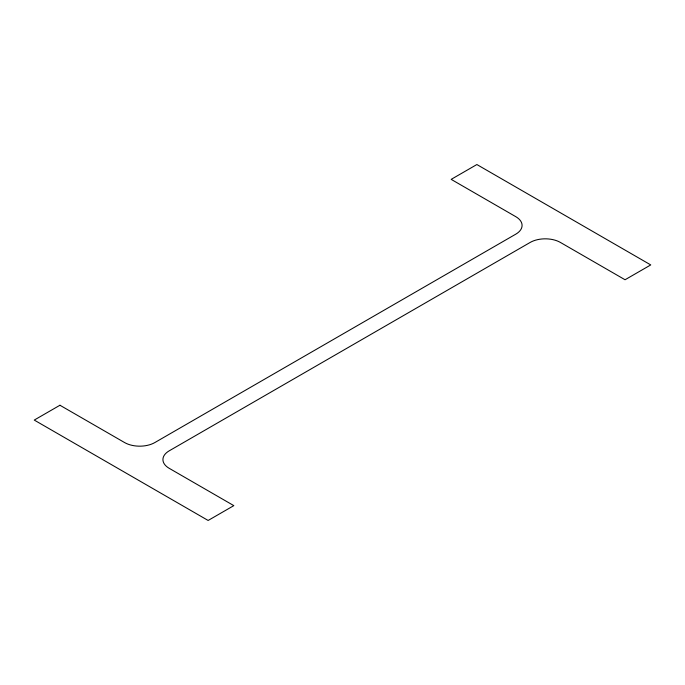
<?xml version="1.0" encoding="UTF-8"?>
<svg xmlns="http://www.w3.org/2000/svg" width="685" height="685" viewBox="0 0 685 685"><rect width="100%" height="100%" fill="white"/><g stroke="black" fill="none" stroke-linecap="round" stroke-linejoin="round"><path stroke-width="1.03" d="M59.946 405.246L34.25 420.076L208.129 520.463L233.825 505.633L169.186 468.309A21.389 12.347 0 0 1 169.186 450.85L530.164 242.439A21.389 12.347 0 0 1 560.407 242.439L625.054 279.754L650.75 264.924L476.871 164.537L451.175 179.367L515.814 216.691A21.389 12.347 0 0 1 515.814 234.15L154.836 442.561A21.389 12.347 0 0 1 124.593 442.561L59.946 405.246"/></g></svg>
